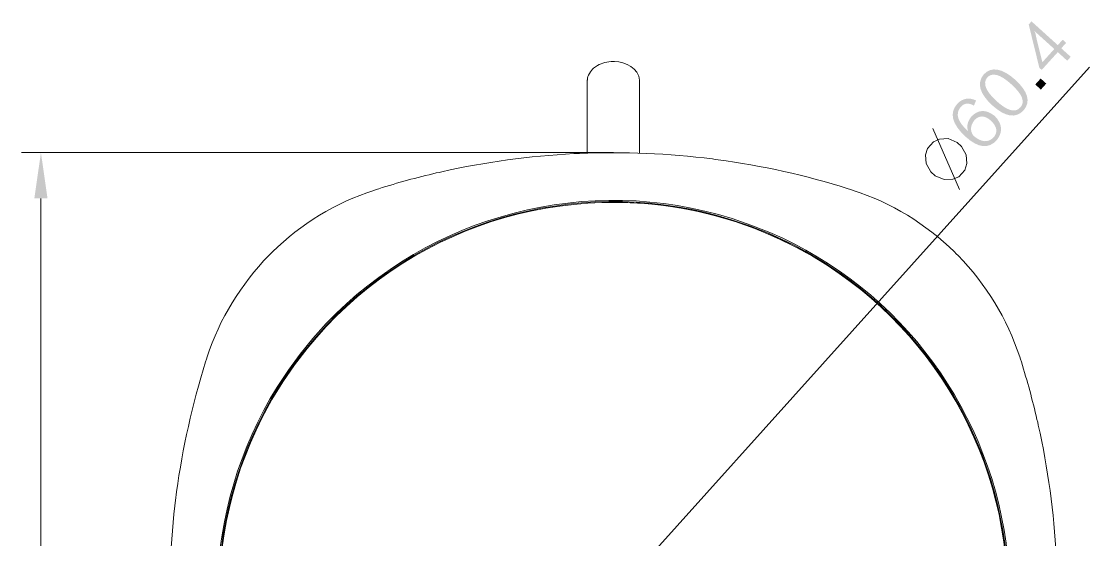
# Model space of a CAD drawing. Header units: millimetres. Extents: x 40 to 388, y 0 to 127.
# Drawn here: x 46.6 to 159.8, y 71.8 to 126.8 of the extents above; entities that cross this region are included whole.
import ezdxf

# ---------------------------------------------------------------- set-up
doc = ezdxf.new("R2010")
doc.units = ezdxf.units.MM

msp = doc.modelspace()

# ---------------------------------------------------------------- hatches: boundary and pattern name
h = msp.add_hatch(color=250)
edge = h.paths.add_edge_path(flags=0)
edge.add_spline(control_points=[(154.789293, 122.445109), (154.789293, 122.445109), (156.04871, 123.838898), (156.04871, 123.838898), (156.04871, 123.838898), (153.938605, 125.745204), (153.938605, 125.745204), (153.951517, 125.733421), (153.966898, 125.694509), (153.983408, 125.630798), (154.011701, 125.580209), (154.034102, 125.535407), (154.048213, 125.496601), (154.137713, 125.019399), (154.385186, 124.002622), (154.789293, 122.445109), (154.789293, 122.445109), (154.789293, 122.445109), (154.789293, 122.445109)], knot_values=[0, 0, 0, 0, 1, 1, 1, 2, 2, 2, 3, 3, 3, 4, 4, 4, 5, 5, 5, 6, 6, 6, 6], degree=3, periodic=1)
edge = h.paths.add_edge_path(flags=0)
edge.add_spline(control_points=[(157.305904, 124.489209), (157.305904, 124.489209), (156.787497, 123.915416), (156.787497, 123.915416), (156.787497, 123.915416), (157.791291, 123.008212), (157.791291, 123.008212), (157.791291, 123.008212), (157.421298, 122.598214), (157.421298, 122.598214), (157.421298, 122.598214), (156.417504, 123.505417), (156.417504, 123.505417), (156.417504, 123.505417), (154.713905, 121.620314), (154.713905, 121.620314), (154.713905, 121.620314), (154.467595, 121.843023), (154.467595, 121.843023), (154.467595, 121.843023), (153.33659, 126.439117), (153.33659, 126.439117), (153.33659, 126.439117), (153.632288, 126.766601), (153.632288, 126.766601), (153.632288, 126.766601), (156.418703, 124.248826), (156.418703, 124.248826), (156.418703, 124.248826), (156.93711, 124.822619), (156.93711, 124.822619), (156.93711, 124.822619), (157.305904, 124.489209), (157.305904, 124.489209)], knot_values=[0, 0, 0, 0, 1, 1, 1, 2, 2, 2, 3, 3, 3, 4, 4, 4, 5, 5, 5, 6, 6, 6, 7, 7, 7, 8, 8, 8, 9, 9, 9, 10, 10, 10, 11, 11, 11, 11], degree=3, periodic=1)
h = msp.add_hatch(color=250)
edge = h.paths.add_edge_path(flags=0)
edge.add_spline(control_points=[(148.918401, 120.79171), (148.453087, 120.194316), (148.781805, 119.376718), (149.903392, 118.338705), (151.078106, 117.277232), (151.923997, 117.046233), (152.441204, 117.646025), (152.985611, 118.220912), (152.669804, 119.039709), (151.495196, 120.101324), (150.307604, 121.174615), (149.448696, 121.404414), (148.918401, 120.79171), (148.918401, 120.79171), (148.918401, 120.79171), (148.918401, 120.79171)], knot_values=[0, 0, 0, 0, 1, 1, 1, 2, 2, 2, 3, 3, 3, 4, 4, 4, 5, 5, 5, 5], degree=3, periodic=1)
edge = h.paths.add_edge_path(flags=0)
edge.add_spline(control_points=[(152.807705, 117.351421), (151.9676, 116.448909), (150.856491, 116.62103), (149.476883, 117.867499), (148.110187, 119.128115), (147.807398, 120.220315), (148.568586, 121.145228), (149.397896, 122.008722), (150.516096, 121.816811), (151.921704, 120.571329), (153.275312, 119.323731), (153.569917, 118.250404), (152.807705, 117.351421)], knot_values=[0, 0, 0, 0, 1, 1, 1, 2, 2, 2, 3, 3, 3, 4, 4, 4, 4], degree=3, periodic=1)
h = msp.add_hatch(color=250)
h.dxf.hatch_style = 2
h.paths.add_polyline_path([(155.200914, 120.176606), (154.605884, 120.712617), (154.032197, 120.077617), (154.627086, 119.540407)])
h = msp.add_hatch(color=250)
edge = h.paths.add_edge_path(flags=0)
edge.add_spline(control_points=[(147.454796, 114.671121), (148.300687, 113.931311), (149.027586, 113.871233), (149.634399, 114.488523), (150.076217, 115.03173), (149.981885, 115.613708), (149.350483, 116.233433), (148.682392, 116.811918), (148.101614, 116.84141), (147.606808, 116.320604), (147.151901, 115.763321), (147.101313, 115.213129), (147.454796, 114.671121), (147.454796, 114.671121), (147.454796, 114.671121), (147.454796, 114.671121)], knot_values=[0, 0, 0, 0, 1, 1, 1, 2, 2, 2, 3, 3, 3, 4, 4, 4, 5, 5, 5, 5], degree=3, periodic=1)
edge = h.paths.add_edge_path(flags=0)
edge.add_spline(control_points=[(147.756386, 118.381214), (147.756386, 118.381214), (147.528986, 117.841711), (147.528986, 117.841711), (146.952899, 118.164503), (146.485116, 118.115008), (146.129304, 117.693227), (145.52609, 116.996914), (145.784111, 116.143827), (146.903405, 115.131919), (146.732484, 115.683205), (146.8622, 116.211031), (147.293401, 116.715327), (148.024991, 117.443425), (148.839096, 117.451715), (149.735716, 116.741221), (150.546294, 115.909406), (150.622917, 115.058718), (149.963117, 114.191625), (149.086499, 113.222016), (147.986115, 113.335116), (146.660694, 114.533326), (145.184389, 115.891803), (144.88989, 117.062919), (145.778185, 118.046605), (146.349614, 118.622832), (147.008286, 118.734698), (147.756386, 118.381214)], knot_values=[0, 0, 0, 0, 1, 1, 1, 2, 2, 2, 3, 3, 3, 4, 4, 4, 5, 5, 5, 6, 6, 6, 7, 7, 7, 8, 8, 8, 9, 9, 9, 9], degree=3, periodic=1)
h = msp.add_hatch(color=250)
h.dxf.hatch_style = 2
h.paths.add_polyline_path([(48.628088, 112.860101), (47.929588, 108.012899), (49.326588, 108.012899)])

# ---------------------------------------------------------------- linework, layer by layer
at = {"color": 250, "lineweight": 20}
for points in [[(159.795386, 121.919505), (84.611386, 38.332303)], [(106.540088, 112.775505), (106.540088, 120.459005)], [(112.085684, 112.775505), (112.085684, 120.459005)], [(143.157399, 115.400207), (146.016804, 108.944303)], [(109.312886, 112.860101), (46.553684, 112.860101)], [(48.628088, 108.012899), (48.628088, 23.600303)]]:
    msp.add_lwpolyline(points, dxfattribs=at)
msp.add_lwpolyline([(142.597293, 113.307106), (142.390883, 112.629208), (142.449903, 111.715231), (142.950988, 110.830923), (143.422687, 110.388716), (144.366015, 110.0056), (145.279886, 110.034915), (145.928397, 110.300204), (146.577015, 111.0077), (146.78339, 111.715231), (146.724299, 112.629208), (146.223214, 113.513516), (145.751515, 113.926231), (144.808187, 114.339016), (143.894316, 114.279926), (143.245911, 114.014602)], close=True, dxfattribs=at)
for points, knots in [([(109.312886, 122.512101), (109.312886, 122.512101), (109.080088, 122.512101), (109.080088, 122.512101), (108.426709, 122.429198), (107.960407, 122.327598), (107.407886, 121.940601), (107.407886, 121.940601), (107.302088, 121.877101), (107.302088, 121.877101), (107.302088, 121.877101), (107.217386, 121.792505), (107.217386, 121.792505), (106.923487, 121.5868), (106.540406, 120.968698), (106.561184, 120.586005), (106.561184, 120.586005), (106.540088, 120.522505), (106.540088, 120.522505), (106.540088, 120.522505), (106.540088, 120.459005), (106.540088, 120.459005)], [0, 0, 0, 0, 1, 1, 1, 2, 2, 2, 3, 3, 3, 4, 4, 4, 5, 5, 5, 6, 6, 6, 7, 7, 7, 7]), ([(112.085684, 120.459005), (112.085684, 120.459005), (112.085684, 120.522505), (112.085684, 120.522505), (112.010896, 121.797409), (110.583592, 122.484232), (109.439886, 122.512101), (109.439886, 122.512101), (109.312886, 122.512101), (109.312886, 122.512101)], [0, 0, 0, 0, 1, 1, 1, 2, 2, 2, 3, 3, 3, 3]), ([(134.480088, 108.944303), (134.480088, 108.944303), (134.183684, 109.028899), (134.183684, 109.028899), (129.757417, 110.445408), (125.010792, 111.491711), (120.404184, 112.098101), (120.404184, 112.098101), (120.107886, 112.140399), (120.107886, 112.140399), (120.107886, 112.140399), (119.811588, 112.182803), (119.811588, 112.182803), (115.138694, 112.782913), (110.420291, 112.974119), (105.714588, 112.775399), (105.714588, 112.775399), (105.418184, 112.754303), (105.418184, 112.754303), (105.418184, 112.754303), (105.100684, 112.754303), (105.100684, 112.754303), (100.385915, 112.483722), (95.736198, 111.878709), (91.130684, 110.828101), (91.130684, 110.828101), (90.834386, 110.764601), (90.834386, 110.764601), (90.834386, 110.764601), (90.538088, 110.701101), (90.538088, 110.701101), (88.492012, 110.221323), (86.441986, 109.678116), (84.442088, 109.028899), (84.442088, 109.028899), (84.166886, 108.944303), (84.166886, 108.944303)], [0, 0, 0, 0, 1, 1, 1, 2, 2, 2, 3, 3, 3, 4, 4, 4, 5, 5, 5, 6, 6, 6, 7, 7, 7, 8, 8, 8, 9, 9, 9, 10, 10, 10, 11, 11, 11, 12, 12, 12, 12]), ([(151.117088, 65.806601), (151.117088, 65.806601), (151.053588, 67.986803), (151.053588, 67.986803), (151.053588, 67.986803), (150.884184, 70.166899), (150.884184, 70.166899), (149.199706, 85.821519), (138.999489, 99.160011), (124.298886, 104.816803), (124.298886, 104.816803), (122.224588, 105.557601), (122.224588, 105.557601), (122.224588, 105.557601), (120.129088, 106.171505), (120.129088, 106.171505), (104.162296, 110.418209), (87.240286, 104.948001), (76.843184, 92.095601), (76.843184, 92.095601), (75.509684, 90.359899), (75.509684, 90.359899), (75.509684, 90.359899), (74.260886, 88.560803), (74.260886, 88.560803), (74.260886, 88.560803), (73.117886, 86.698101), (73.117886, 86.698101), (73.117886, 86.698101), (72.080684, 84.772005), (72.080684, 84.772005), (64.943708, 70.804404), (66.273715, 53.910899), (75.509684, 41.232101), (75.509684, 41.232101), (76.843184, 39.496399), (76.843184, 39.496399), (76.843184, 39.496399), (78.261386, 37.845399), (78.261386, 37.845399), (89.268794, 25.584008), (106.555611, 20.94632), (122.224588, 26.055601), (122.224588, 26.055601), (124.298886, 26.775303), (124.298886, 26.775303), (124.298886, 26.775303), (126.309684, 27.621899), (126.309684, 27.621899), (126.309684, 27.621899), (128.299386, 28.574399), (128.299386, 28.574399), (141.576884, 35.295204), (150.271515, 48.757627), (151.053588, 63.605303), (151.053588, 63.605303), (151.117088, 65.806601), (151.117088, 65.806601)], [0, 0, 0, 0, 1, 1, 1, 2, 2, 2, 3, 3, 3, 4, 4, 4, 5, 5, 5, 6, 6, 6, 7, 7, 7, 8, 8, 8, 9, 9, 9, 10, 10, 10, 11, 11, 11, 12, 12, 12, 13, 13, 13, 14, 14, 14, 15, 15, 15, 16, 16, 16, 17, 17, 17, 18, 18, 18, 19, 19, 19, 19]), ([(151.307588, 65.806601), (151.307588, 65.806601), (151.265184, 67.923303), (151.265184, 67.923303), (151.265184, 67.923303), (151.095886, 70.039899), (151.095886, 70.039899), (149.596616, 85.181227), (139.871203, 98.411029), (125.886386, 104.393399), (125.886386, 104.393399), (123.896684, 105.176601), (123.896684, 105.176601), (123.896684, 105.176601), (121.885886, 105.875101), (121.885886, 105.875101), (106.602495, 110.669422), (89.918893, 106.342532), (78.875184, 94.741399), (78.875184, 94.741399), (77.457088, 93.153899), (77.457088, 93.153899), (77.457088, 93.153899), (76.102386, 91.503005), (76.102386, 91.503005), (76.102386, 91.503005), (74.853588, 89.788505), (74.853588, 89.788505), (74.853588, 89.788505), (73.668184, 88.010505), (73.668184, 88.010505), (65.607988, 75.082928), (65.200212, 58.745401), (72.588684, 45.423101), (72.588684, 45.423101), (73.668184, 43.581601), (73.668184, 43.581601), (73.668184, 43.581601), (74.853588, 41.803601), (74.853588, 41.803601), (84.055797, 28.6228), (99.788592, 21.892118), (115.684088, 24.277601), (115.684088, 24.277601), (117.779588, 24.658601), (117.779588, 24.658601), (117.779588, 24.658601), (119.853886, 25.145399), (119.853886, 25.145399), (119.853886, 25.145399), (121.885886, 25.738101), (121.885886, 25.738101), (138.638598, 30.955332), (150.376184, 46.147424), (151.265184, 63.668803), (151.265184, 63.668803), (151.307588, 65.806601), (151.307588, 65.806601)], [0, 0, 0, 0, 1, 1, 1, 2, 2, 2, 3, 3, 3, 4, 4, 4, 5, 5, 5, 6, 6, 6, 7, 7, 7, 8, 8, 8, 9, 9, 9, 10, 10, 10, 11, 11, 11, 12, 12, 12, 13, 13, 13, 14, 14, 14, 15, 15, 15, 16, 16, 16, 17, 17, 17, 18, 18, 18, 19, 19, 19, 19]), ([(151.180588, 65.806601), (151.180588, 65.806601), (151.138184, 67.923303), (151.138184, 67.923303), (151.138184, 67.923303), (150.968886, 70.039899), (150.968886, 70.039899), (149.436102, 85.190717), (139.810208, 98.271329), (125.822886, 104.287601), (125.822886, 104.287601), (123.854386, 105.070803), (123.854386, 105.070803), (123.854386, 105.070803), (121.843588, 105.748101), (121.843588, 105.748101), (106.604611, 110.537412), (89.977207, 106.217013), (78.959886, 94.656803), (78.959886, 94.656803), (77.541684, 93.069303), (77.541684, 93.069303), (77.541684, 93.069303), (76.208184, 91.439399), (76.208184, 91.439399), (76.208184, 91.439399), (74.959386, 89.724899), (74.959386, 89.724899), (74.959386, 89.724899), (73.774088, 87.947005), (73.774088, 87.947005), (65.740986, 75.027507), (65.308092, 58.782125), (72.715684, 45.486601), (72.715684, 45.486601), (73.774088, 43.645101), (73.774088, 43.645101), (73.774088, 43.645101), (74.959386, 41.888303), (74.959386, 41.888303), (84.034595, 28.768533), (99.903315, 22.000103), (115.662886, 24.404601), (115.662886, 24.404601), (117.737184, 24.785601), (117.737184, 24.785601), (117.737184, 24.785601), (119.811588, 25.272399), (119.811588, 25.272399), (119.811588, 25.272399), (121.843588, 25.843899), (121.843588, 25.843899), (138.581483, 31.111612), (150.231898, 46.171413), (151.138184, 63.689899), (151.138184, 63.689899), (151.180588, 65.806601), (151.180588, 65.806601)], [0, 0, 0, 0, 1, 1, 1, 2, 2, 2, 3, 3, 3, 4, 4, 4, 5, 5, 5, 6, 6, 6, 7, 7, 7, 8, 8, 8, 9, 9, 9, 10, 10, 10, 11, 11, 11, 12, 12, 12, 13, 13, 13, 14, 14, 14, 15, 15, 15, 16, 16, 16, 17, 17, 17, 18, 18, 18, 19, 19, 19, 19]), ([(84.166886, 108.944303), (84.166886, 108.944303), (83.912886, 108.859601), (83.912886, 108.859601), (79.885187, 107.569916), (76.190616, 105.278907), (73.160184, 102.340303), (73.160184, 102.340303), (72.969684, 102.149803), (72.969684, 102.149803), (72.969684, 102.149803), (72.779184, 101.959303), (72.779184, 101.959303), (69.846896, 98.918711), (67.543292, 95.24132), (66.259886, 91.206601), (66.259886, 91.206601), (66.175184, 90.952601), (66.175184, 90.952601)], [0, 0, 0, 0, 1, 1, 1, 2, 2, 2, 3, 3, 3, 4, 4, 4, 5, 5, 5, 6, 6, 6, 6]), ([(152.471684, 90.952601), (152.471684, 90.952601), (152.387088, 91.206601), (152.387088, 91.206601), (151.047909, 95.255114), (148.827913, 98.908128), (145.846588, 101.959303), (145.846588, 101.959303), (145.656088, 102.149803), (145.656088, 102.149803), (145.656088, 102.149803), (145.465588, 102.340303), (145.465588, 102.340303), (142.445387, 105.291324), (138.75191, 107.557922), (134.734088, 108.859601), (134.734088, 108.859601), (134.480088, 108.944303), (134.480088, 108.944303)], [0, 0, 0, 0, 1, 1, 1, 2, 2, 2, 3, 3, 3, 4, 4, 4, 5, 5, 5, 6, 6, 6, 6]), ([(137.274088, 96.879303), (137.274088, 96.879303), (137.083588, 97.048601), (137.083588, 97.048601), (134.07831, 99.6793), (130.728297, 101.938807), (127.092886, 103.610303), (127.092886, 103.610303), (126.860088, 103.737303), (126.860088, 103.737303), (126.860088, 103.737303), (126.627184, 103.843101), (126.627184, 103.843101), (122.912505, 105.516009), (119.208303, 106.593427), (115.176088, 107.187505), (115.176088, 107.187505), (114.922088, 107.208601), (114.922088, 107.208601), (114.922088, 107.208601), (114.668088, 107.251005), (114.668088, 107.251005), (112.980717, 107.469304), (111.268298, 107.584027), (109.566886, 107.589601), (109.566886, 107.589601), (109.312886, 107.589601), (109.312886, 107.589601)], [0, 0, 0, 0, 1, 1, 1, 2, 2, 2, 3, 3, 3, 4, 4, 4, 5, 5, 5, 6, 6, 6, 7, 7, 7, 8, 8, 8, 9, 9, 9, 9]), ([(66.175184, 90.952601), (66.175184, 90.952601), (66.069386, 90.677399), (66.069386, 90.677399), (64.673515, 86.142123), (63.653599, 81.597322), (63.000184, 76.897899), (63.000184, 76.897899), (62.979088, 76.601601), (62.979088, 76.601601), (62.979088, 76.601601), (62.936684, 76.305303), (62.936684, 76.305303), (62.336715, 71.645814), (62.138807, 66.879398), (62.344088, 62.187101), (62.344088, 62.187101), (62.365184, 61.890803), (62.365184, 61.890803), (62.365184, 61.890803), (62.365184, 61.594399), (62.365184, 61.594399), (62.633296, 56.842518), (63.226386, 52.2448), (64.291386, 47.603303), (64.291386, 47.603303), (64.354886, 47.306899), (64.354886, 47.306899), (64.354886, 47.306899), (64.418386, 47.010601), (64.418386, 47.010601), (64.898517, 44.949709), (65.452696, 42.96043), (66.069386, 40.935803), (66.069386, 40.935803), (66.175184, 40.639399), (66.175184, 40.639399)], [0, 0, 0, 0, 1, 1, 1, 2, 2, 2, 3, 3, 3, 4, 4, 4, 5, 5, 5, 6, 6, 6, 7, 7, 7, 8, 8, 8, 9, 9, 9, 10, 10, 10, 11, 11, 11, 12, 12, 12, 12]), ([(152.471684, 40.639399), (152.471684, 40.639399), (152.556386, 40.935803), (152.556386, 40.935803), (153.972507, 45.429804), (154.993411, 50.045901), (155.625588, 54.715303), (155.625588, 54.715303), (155.667886, 55.011601), (155.667886, 55.011601), (155.667886, 55.011601), (155.710184, 55.307899), (155.710184, 55.307899), (156.281402, 59.987214), (156.507886, 64.693622), (156.281684, 69.404899), (156.281684, 69.404899), (156.281684, 69.701303), (156.281684, 69.701303), (156.281684, 69.701303), (156.260588, 70.018803), (156.260588, 70.018803), (156.026309, 74.718826), (155.374411, 79.394613), (154.355588, 83.988803), (154.355588, 83.988803), (154.292088, 84.285101), (154.292088, 84.285101), (154.292088, 84.285101), (154.207386, 84.581399), (154.207386, 84.581399), (153.757312, 86.620913), (153.17089, 88.680712), (152.556386, 90.677399), (152.556386, 90.677399), (152.471684, 90.952601), (152.471684, 90.952601)], [0, 0, 0, 0, 1, 1, 1, 2, 2, 2, 3, 3, 3, 4, 4, 4, 5, 5, 5, 6, 6, 6, 7, 7, 7, 8, 8, 8, 9, 9, 9, 10, 10, 10, 11, 11, 11, 12, 12, 12, 12])]:
    msp.add_open_spline(points, degree=3, knots=knots, dxfattribs=at)

doc.saveas('drawing.dxf')
